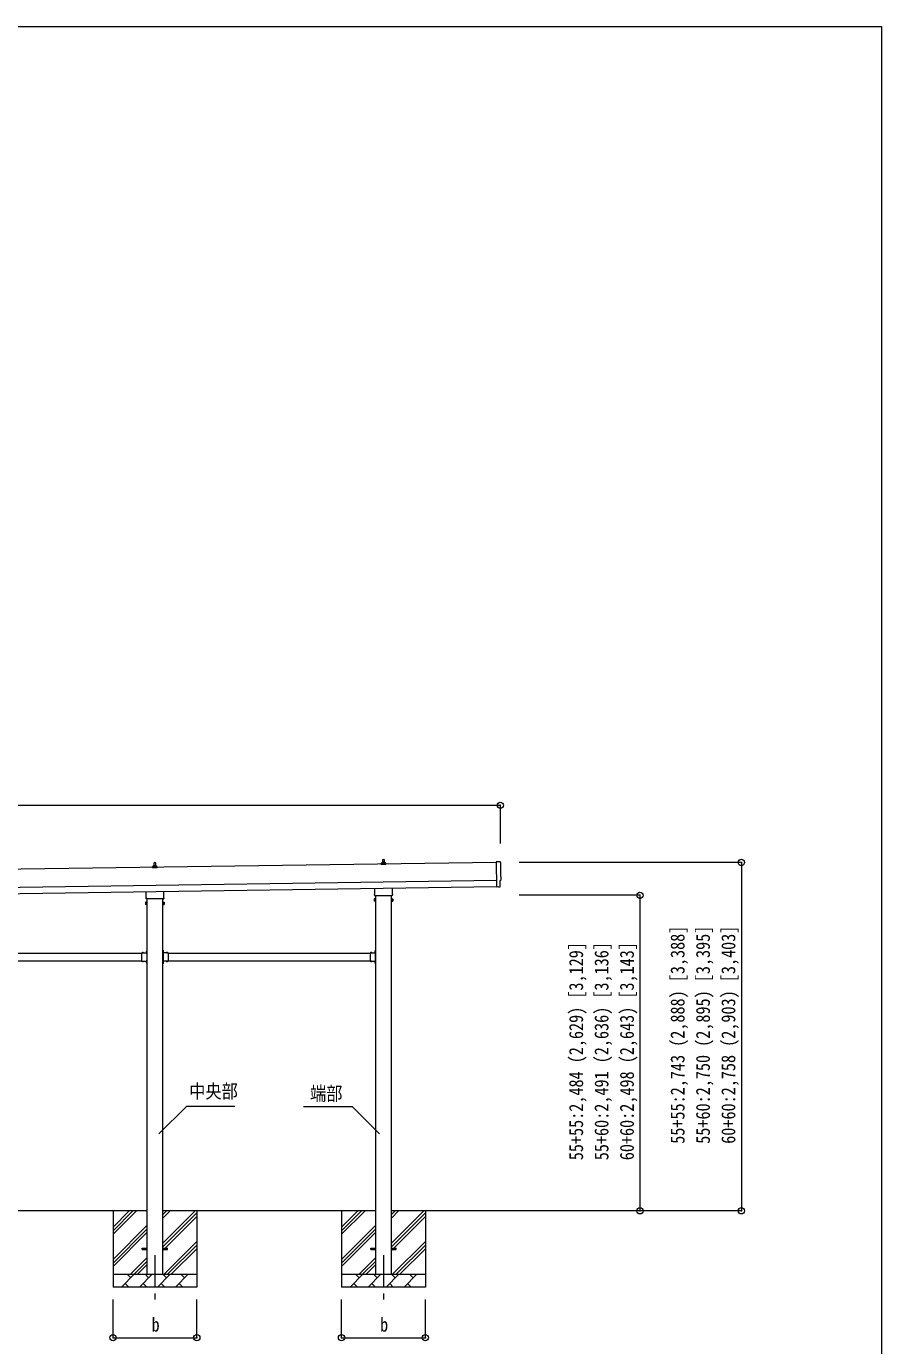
# Model space of a CAD drawing. Units: millimetres, scale not verified. Extents: x -13976 to 14131, y -9754 to 9646.
# Drawn here: x 6688 to 13424, y -742 to 9646 of the extents above; entities that cross this region are included whole.
import ezdxf
from ezdxf.enums import TextEntityAlignment as Align

# ---------------------------------------------------------------- set-up
doc = ezdxf.new("R2010")
doc.units = ezdxf.units.MM
doc.header["$LTSCALE"] = 50
doc.header["$PDMODE"] = 32
doc.header["$PDSIZE"] = 50
doc.linetypes.add('CHAIN1', pattern=[8, 5, -1, 1, -1])
doc.linetypes.add('USER8', pattern=[4, 3, -1])
for name, color, linetype, lineweight in [('0-1_壁線', 7, 'Continuous', 9), ('0-2_建具', 4, 'Continuous', 9), ('0-4_設備', 4, 'Continuous', 9), ('0-6_手摺', 5, 'Continuous', 5), ('0-7_ハッチ', 6, 'Continuous', 9), ('F-0_ﾚｲﾔ240', 7, 'Continuous', 9)]:
    doc.layers.add(name, color=color, linetype=linetype, lineweight=lineweight)
doc.styles.add('ＭＳ ゴシック', font='')
doc.styles.get('ＭＳ ゴシック').set_extended_font_data('MS Gothic')

msp = doc.modelspace()

# ---------------------------------------------------------------- linework, layer by layer
at = {"layer": '0-1_壁線'}
for p, q in [((7638.2, 319.78), (5963.2, 319.78)), ((7370.7, 319.78), (7370.7, -280.22)), ((7370.7, 134.73), (7555.75, 319.78)), ((7370.7, 163.01), (7527.46, 319.78)), ((7370.7, 191.3), (7499.18, 319.78)), ((9438.2, 319.78), (7763.2, 319.78)), ((7763.2, 64.68), (8018.3, 319.78)), ((7763.2, 262.67), (7820.31, 319.78)), ((7763.2, 290.95), (7792.02, 319.78)), ((8030.7, 319.78), (8030.7, -280.22)), ((9170.7, 319.78), (9170.7, -280.22)), ((9170.7, 134.73), (9355.75, 319.78)), ((9170.7, 163.01), (9327.46, 319.78)), ((9170.7, 191.3), (9299.18, 319.78)), ((9563.2, 64.68), (9818.3, 319.78)), ((9563.2, 262.67), (9620.31, 319.78)), ((9563.2, 290.95), (9592.02, 319.78)), ((10719.79, 319.78), (9563.2, 319.78)), ((9830.7, 319.78), (9830.7, -280.22)), ((7763.2, 36.39), (8030.7, 303.89)), ((7763.2, 8.11), (8030.7, 275.61)), ((9563.2, 36.39), (9830.7, 303.89)), ((9563.2, 8.11), (9830.7, 275.61)), ((7370.7, -63.26), (7638.2, 204.24)), ((7370.7, -91.55), (7638.2, 175.95)), ((7370.7, -119.83), (7638.2, 147.67)), ((9170.7, -63.26), (9438.2, 204.24)), ((9170.7, -91.55), (9438.2, 175.95)), ((9170.7, -119.83), (9438.2, 147.67)), ((7772.86, -180.22), (8030.7, 77.62)), ((7801.14, -180.22), (8030.7, 49.34)), ((7829.42, -180.22), (8030.7, 21.05)), ((9572.86, -180.22), (9830.7, 77.62)), ((9601.14, -180.22), (9830.7, 49.34)), ((9629.42, -180.22), (9830.7, 21.05)), ((7508.3, -180.22), (7638.2, -50.32)), ((7536.58, -180.22), (7638.2, -78.61)), ((9308.3, -180.22), (9438.2, -50.32)), ((9336.58, -180.22), (9438.2, -78.61)), ((7370.7, -180.22), (8030.7, -180.22)), ((7438.57, -280.22), (7538.57, -180.22)), ((7510.01, -208.78), (7481.46, -180.22)), ((7564.87, -180.22), (7638.2, -106.89)), ((7579.99, -280.22), (7679.99, -180.22)), ((7651.43, -208.78), (7622.88, -180.22)), ((7721.41, -280.22), (7821.41, -180.22)), ((7792.86, -208.78), (7764.3, -180.22)), ((7862.83, -280.22), (7962.83, -180.22)), ((7934.28, -208.78), (7905.72, -180.22)), ((8027.41, -180.22), (8030.7, -176.94)), ((9170.7, -180.22), (9830.7, -180.22)), ((9238.57, -280.22), (9338.57, -180.22)), ((9310.01, -208.78), (9281.46, -180.22)), ((9364.87, -180.22), (9438.2, -106.89)), ((9379.99, -280.22), (9479.99, -180.22)), ((9451.43, -208.78), (9422.88, -180.22)), ((9521.41, -280.22), (9621.41, -180.22)), ((9592.86, -208.78), (9564.3, -180.22)), ((9662.83, -280.22), (9762.83, -180.22)), ((9734.28, -208.78), (9705.72, -180.22)), ((9827.41, -180.22), (9830.7, -176.94)), ((8030.7, -280.22), (7370.7, -280.22)), ((7467.12, -251.67), (7495.67, -280.22)), ((7608.54, -251.67), (7637.09, -280.22)), ((7749.96, -251.67), (7778.52, -280.22)), ((7891.38, -251.67), (7919.94, -280.22)), ((9830.7, -280.22), (9170.7, -280.22)), ((9267.12, -251.67), (9295.67, -280.22)), ((9408.54, -251.67), (9437.09, -280.22)), ((9549.96, -251.67), (9578.52, -280.22)), ((9691.38, -251.67), (9719.94, -280.22))]:
    msp.add_line(p, q, dxfattribs=at)
at = {"layer": '0-2_建具'}
for p, q in [((10388.02, 3067.53), (10390.84, 2869.69)), ((10419.61, 3066.33), (10388.02, 3067.53)), ((10419.52, 2919.49), (10420.13, 2919.5)), ((10420.2, 2872.46), (10419.52, 2919.49)), ((10390.84, 2869.69), (10390.86, 2868.69)), ((10409.07, 2869.86), (10390.86, 2868.69)), ((10409.74, 2869.23), (10409.07, 2869.86)), ((10410.49, 2868.97), (10417.4, 2869.43))]:
    msp.add_line(p, q, dxfattribs=at)
at = {"layer": '0-2_建具', "color": 7, "linetype": 'CHAIN1'}
for p, q in [((7700.7, -30.22), (7700.7, -379.22)), ((9500.7, -30.22), (9500.7, -379.22))]:
    msp.add_line(p, q, dxfattribs=at)
at = {"layer": '0-2_建具'}
for centre, major_axis, ratio, start_param, end_param in [((10419.49, 3063.33), (3, 0.04), 0.99863, 6.26838895, 7.80162176), ((15185.87, 3060.99), (-4762.89, -68.04), 0.99863, 6.26838895, 6.29767781), ((10420.06, 2923.9), (4.41, 0.06), 0.99863, 4.71238898, 6.29767781), ((10410.42, 2869.97), (0.737, -0.68), 0.9974, 4.71238898, 5.52523108), ((10417.19, 2872.43), (2.21, -2.04), 0.9974, 5.52523108, 7.04113953)]:
    msp.add_ellipse(centre, major_axis=major_axis, ratio=ratio, start_param=start_param, end_param=end_param, dxfattribs=at)
at = {"layer": '0-4_設備'}
for p, q in [((10388.09, 3062.44), (5023.14, 2985.8)), ((7682.45, 3021.4), (7682.45, 3029.11)), ((7718.95, 3021.4), (7682.45, 3021.4)), ((7682.83, 3029.9), (7718.57, 3029.9)), ((7683.21, 3030.08), (7689.93, 3031.71)), ((7690.32, 3031.9), (7711.08, 3031.9)), ((7690.7, 3032.68), (7690.7, 3036.9)), ((7691.7, 3036.9), (7709.7, 3036.9)), ((7694.7, 3036.9), (7695.42, 3060.42)), ((7696.42, 3061.4), (7704.97, 3061.4)), ((7705.97, 3060.42), (7706.7, 3036.9)), ((7710.7, 3032.68), (7710.7, 3036.9)), ((7718.18, 3030.08), (7711.46, 3031.71)), ((7718.95, 3021.4), (7718.95, 3029.11)), ((9482.45, 3047.11), (9482.45, 3054.82)), ((9518.95, 3047.11), (9482.45, 3047.11)), ((9482.83, 3055.61), (9518.57, 3055.61)), ((9483.21, 3055.8), (9489.93, 3057.42)), ((9490.32, 3057.61), (9511.08, 3057.61)), ((9490.7, 3058.4), (9490.7, 3062.61)), ((9491.7, 3062.61), (9509.7, 3062.61)), ((9494.7, 3062.61), (9495.42, 3086.13)), ((9496.42, 3087.11), (9504.97, 3087.11)), ((9505.97, 3086.13), (9506.7, 3062.61)), ((9510.7, 3058.4), (9510.7, 3062.61)), ((9518.18, 3055.8), (9511.46, 3057.42)), ((9518.95, 3047.11), (9518.95, 3054.82)), ((5025.14, 2845.81), (10390.09, 2922.45)), ((5025.85, 2795.82), (10390.8, 2872.46)), ((7632.4, 2787.41), (7632.4, 2833.05)), ((7769, 2835.01), (7769, 2787.41)), ((9430.7, 2804.35), (9430.7, 2809.85)), ((9432.4, 2813.12), (9432.4, 2858.77)), ((9569, 2860.72), (9569, 2813.12)), ((9570.7, 2809.85), (9570.7, 2804.35)), ((7626.7, 2749.13), (7627.46, 2750.45)), ((7626.7, 2749.13), (7626.7, 2732.13)), ((7626.7, 2732.13), (7627.46, 2730.82)), ((7633.7, 2745.54), (7627.46, 2745.54)), ((7633.7, 2735.73), (7627.46, 2735.73)), ((7633.7, 2730.82), (7627.46, 2730.82)), ((7630.7, 2778.63), (7630.7, 2784.13)), ((7768.64, 2775.13), (7632.76, 2775.13)), ((7636.2, 2731.43), (7633.7, 2731.43)), ((7638.2, 2775.13), (7638.2, -180.22)), ((7763.2, -180.22), (7763.2, 2775.13)), ((7765.2, 2731.43), (7767.7, 2731.43)), ((7767.7, 2745.54), (7773.94, 2745.54)), ((7767.7, 2735.73), (7773.94, 2735.73)), ((7767.7, 2730.82), (7773.94, 2730.82)), ((7770.7, 2784.13), (7770.7, 2778.63)), ((7774.7, 2749.13), (7773.94, 2750.45)), ((7774.7, 2732.13), (7773.94, 2730.82)), ((7774.7, 2749.13), (7774.7, 2732.13)), ((9426.7, 2774.85), (9427.46, 2776.16)), ((9426.7, 2774.85), (9426.7, 2757.85)), ((9426.7, 2757.85), (9427.46, 2756.53)), ((9433.7, 2771.26), (9427.46, 2771.26)), ((9433.7, 2761.44), (9427.46, 2761.44)), ((9433.7, 2756.53), (9427.46, 2756.53)), ((9568.64, 2800.85), (9432.76, 2800.85)), ((9436.2, 2757.15), (9433.7, 2757.15)), ((9438.2, 2800.85), (9438.2, -180.22)), ((9563.2, -180.22), (9563.2, 2800.85)), ((9565.2, 2757.15), (9567.7, 2757.15)), ((9567.7, 2771.26), (9573.94, 2771.26)), ((9567.7, 2761.44), (9573.94, 2761.44)), ((9567.7, 2756.53), (9573.94, 2756.53)), ((9574.7, 2774.85), (9573.94, 2776.16)), ((9574.7, 2757.85), (9573.94, 2756.53)), ((9574.7, 2774.85), (9574.7, 2757.85)), ((6005.2, 2347.78), (7596.2, 2347.78)), ((6005.2, 2287.78), (7596.2, 2287.78)), ((7596.2, 2350.78), (7596.2, 2284.78)), ((7596.2, 2350.78), (7636.2, 2350.78)), ((7599.3, 2351.29), (7599.3, 2350.78)), ((7599.3, 2350.78), (7611.1, 2350.78)), ((7632.2, 2287.78), (7637.7, 2287.78)), ((7636.2, 2286.78), (7632.2, 2286.78)), ((7635.69, 2366.68), (7636.2, 2366.68)), ((7636.2, 2370.78), (7638.2, 2370.78)), ((7636.2, 2370.78), (7636.2, 2350.78)), ((7636.2, 2366.68), (7636.2, 2354.88)), ((7638.2, 2363.78), (7636.2, 2363.78)), ((7638.2, 2357.78), (7636.2, 2357.78)), ((7636.2, 2346.78), (7636.2, 2288.78)), ((7638.2, 2370.78), (7638.2, 2350.78)), ((7765.2, 2370.78), (7763.2, 2370.78)), ((7763.2, 2370.78), (7763.2, 2350.78)), ((7763.2, 2363.78), (7765.2, 2363.78)), ((7763.2, 2357.78), (7765.2, 2357.78)), ((7769.2, 2287.78), (7763.7, 2287.78)), ((7765.2, 2370.78), (7765.2, 2350.78)), ((7765.71, 2366.68), (7765.2, 2366.68)), ((7765.2, 2366.68), (7765.2, 2354.88)), ((7805.2, 2350.78), (7765.2, 2350.78)), ((7765.2, 2346.78), (7765.2, 2288.78)), ((7765.2, 2286.78), (7769.2, 2286.78)), ((7802.1, 2350.78), (7790.3, 2350.78)), ((7802.1, 2351.29), (7802.1, 2350.78)), ((7805.2, 2350.78), (7805.2, 2284.78)), ((7805.2, 2347.78), (9396.2, 2347.78)), ((7805.2, 2287.78), (9396.2, 2287.78)), ((9396.2, 2350.78), (9396.2, 2284.78)), ((9396.2, 2350.78), (9436.2, 2350.78)), ((9399.3, 2351.29), (9399.3, 2350.78)), ((9399.3, 2350.78), (9411.1, 2350.78)), ((9432.2, 2287.78), (9437.7, 2287.78)), ((9436.2, 2286.78), (9432.2, 2286.78)), ((9435.69, 2366.68), (9436.2, 2366.68)), ((9436.2, 2370.78), (9438.2, 2370.78)), ((9436.2, 2370.78), (9436.2, 2350.78)), ((9436.2, 2366.68), (9436.2, 2354.88)), ((9438.2, 2363.78), (9436.2, 2363.78)), ((9438.2, 2357.78), (9436.2, 2357.78)), ((9436.2, 2346.78), (9436.2, 2288.78)), ((9438.2, 2370.78), (9438.2, 2350.78)), ((7596.2, 2284.78), (7636.2, 2284.78)), ((7599.3, 2284.27), (7599.3, 2284.78)), ((7599.3, 2284.78), (7611.1, 2284.78)), ((7635.69, 2280.68), (7636.2, 2280.68)), ((7636.2, 2284.78), (7636.2, 2264.78)), ((7636.2, 2280.68), (7636.2, 2268.88)), ((7638.2, 2277.78), (7636.2, 2277.78)), ((7638.2, 2271.78), (7636.2, 2271.78)), ((7636.2, 2264.78), (7638.2, 2264.78)), ((7638.2, 2284.78), (7638.2, 2264.78)), ((7763.2, 2284.78), (7763.2, 2264.78)), ((7763.2, 2277.78), (7765.2, 2277.78)), ((7763.2, 2271.78), (7765.2, 2271.78)), ((7765.2, 2264.78), (7763.2, 2264.78)), ((7765.2, 2284.78), (7765.2, 2264.78)), ((7805.2, 2284.78), (7765.2, 2284.78)), ((7765.71, 2280.68), (7765.2, 2280.68)), ((7765.2, 2280.68), (7765.2, 2268.88)), ((7802.1, 2284.78), (7790.3, 2284.78)), ((7802.1, 2284.27), (7802.1, 2284.78)), ((9396.2, 2284.78), (9436.2, 2284.78)), ((9399.3, 2284.27), (9399.3, 2284.78)), ((9399.3, 2284.78), (9411.1, 2284.78)), ((9435.69, 2280.68), (9436.2, 2280.68)), ((9436.2, 2284.78), (9436.2, 2264.78)), ((9436.2, 2280.68), (9436.2, 2268.88)), ((9438.2, 2277.78), (9436.2, 2277.78)), ((9438.2, 2271.78), (9436.2, 2271.78)), ((9436.2, 2264.78), (9438.2, 2264.78)), ((9438.2, 2284.78), (9438.2, 2264.78)), ((7600.7, 24.28), (7638.2, 24.28)), ((7600.7, 15.28), (7600.7, 24.28)), ((7600.7, 15.28), (7638.2, 15.28)), ((7763.2, 24.28), (7800.7, 24.28)), ((7763.2, 15.28), (7800.7, 15.28)), ((7800.7, 15.28), (7800.7, 24.28)), ((9400.7, 24.28), (9438.2, 24.28)), ((9400.7, 15.28), (9400.7, 24.28)), ((9400.7, 15.28), (9438.2, 15.28)), ((9563.2, 24.28), (9600.7, 24.28)), ((9563.2, 15.28), (9600.7, 15.28)), ((9600.7, 15.28), (9600.7, 24.28))]:
    msp.add_line(p, q, dxfattribs=at)
for points in [[(7633.7, 2730.82), (7633.7, 2750.45), (7627.46, 2750.45)], [(7633.7, 2731.43), (7633.7, 2749.83), (7636.2, 2749.83)], [(7767.7, 2731.43), (7767.7, 2749.83), (7765.2, 2749.83)], [(7767.7, 2730.82), (7767.7, 2750.45), (7773.94, 2750.45)], [(9433.7, 2756.53), (9433.7, 2776.16), (9427.46, 2776.16)], [(9433.7, 2757.15), (9433.7, 2775.55), (9436.2, 2775.55)], [(9567.7, 2757.15), (9567.7, 2775.55), (9565.2, 2775.55)], [(9567.7, 2756.53), (9567.7, 2776.16), (9573.94, 2776.16)], [(7599.3, 2351.29), (7611.1, 2351.29), (7611.1, 2350.78)], [(7636.2, 2346.78), (7632.2, 2346.78), (7632.2, 2348.78), (7636.2, 2348.78)], [(7632.2, 2347.78), (7637.7, 2347.78), (7637.7, 2287.78)], [(7636.2, 2288.78), (7632.2, 2288.78), (7632.2, 2286.78)], [(7635.69, 2366.68), (7635.69, 2354.88), (7636.2, 2354.88)], [(7769.2, 2347.78), (7763.7, 2347.78), (7763.7, 2287.78)], [(7765.71, 2366.68), (7765.71, 2354.88), (7765.2, 2354.88)], [(7765.2, 2346.78), (7769.2, 2346.78), (7769.2, 2348.78), (7765.2, 2348.78)], [(7765.2, 2288.78), (7769.2, 2288.78), (7769.2, 2286.78)], [(7802.1, 2351.29), (7790.3, 2351.29), (7790.3, 2350.78)], [(9399.3, 2351.29), (9411.1, 2351.29), (9411.1, 2350.78)], [(9436.2, 2346.78), (9432.2, 2346.78), (9432.2, 2348.78), (9436.2, 2348.78)], [(9432.2, 2347.78), (9437.7, 2347.78), (9437.7, 2287.78)], [(9436.2, 2288.78), (9432.2, 2288.78), (9432.2, 2286.78)], [(9435.69, 2366.68), (9435.69, 2354.88), (9436.2, 2354.88)], [(7599.3, 2284.27), (7611.1, 2284.27), (7611.1, 2284.78)], [(7635.69, 2280.68), (7635.69, 2268.88), (7636.2, 2268.88)], [(7765.71, 2280.68), (7765.71, 2268.88), (7765.2, 2268.88)], [(7802.1, 2284.27), (7790.3, 2284.27), (7790.3, 2284.78)], [(9399.3, 2284.27), (9411.1, 2284.27), (9411.1, 2284.78)], [(9435.69, 2280.68), (9435.69, 2268.88), (9436.2, 2268.88)]]:
    msp.add_lwpolyline(points, dxfattribs=at)
for points in [[(7636.2, 2730.13), (7636.2, 2751.13), (7638.2, 2751.13), (7638.2, 2730.13)], [(7765.2, 2730.13), (7765.2, 2751.13), (7763.2, 2751.13), (7763.2, 2730.13)], [(9436.2, 2755.85), (9436.2, 2776.85), (9438.2, 2776.85), (9438.2, 2755.85)], [(9565.2, 2755.85), (9565.2, 2776.85), (9563.2, 2776.85), (9563.2, 2755.85)]]:
    msp.add_lwpolyline(points, close=True, dxfattribs=at)
at = {"layer": '0-4_設備', "linetype": 'USER8'}
for points in [[(7602.7, 2353.39), (7604.05, 2350.61), (7605.2, 2350)], [(7602.7, 2282.17), (7604.05, 2284.94), (7605.2, 2285.55)], [(7607.7, 2353.39), (7606.34, 2350.61), (7605.2, 2350)], [(7607.7, 2282.17), (7606.34, 2284.94), (7605.2, 2285.55)], [(7633.59, 2363.28), (7636.37, 2361.92), (7636.97, 2360.78)], [(7633.59, 2358.28), (7636.37, 2359.63), (7636.97, 2360.78)], [(7767.81, 2363.28), (7765.03, 2361.92), (7764.42, 2360.78)], [(7767.81, 2358.28), (7765.03, 2359.63), (7764.42, 2360.78)], [(7793.7, 2353.39), (7795.05, 2350.61), (7796.2, 2350)], [(7793.7, 2282.17), (7795.05, 2284.94), (7796.2, 2285.55)], [(7798.7, 2353.39), (7797.34, 2350.61), (7796.2, 2350)], [(7798.7, 2282.17), (7797.34, 2284.94), (7796.2, 2285.55)], [(9402.7, 2353.39), (9404.05, 2350.61), (9405.2, 2350)], [(9402.7, 2282.17), (9404.05, 2284.94), (9405.2, 2285.55)], [(9407.7, 2353.39), (9406.34, 2350.61), (9405.2, 2350)], [(9407.7, 2282.17), (9406.34, 2284.94), (9405.2, 2285.55)], [(9433.59, 2363.28), (9436.37, 2361.92), (9436.97, 2360.78)], [(9433.59, 2358.28), (9436.37, 2359.63), (9436.97, 2360.78)], [(7633.59, 2277.28), (7636.37, 2275.92), (7636.97, 2274.78)], [(7633.59, 2272.28), (7636.37, 2273.63), (7636.97, 2274.78)], [(7767.81, 2277.28), (7765.03, 2275.92), (7764.42, 2274.78)], [(7767.81, 2272.28), (7765.03, 2273.63), (7764.42, 2274.78)], [(9433.59, 2277.28), (9436.37, 2275.92), (9436.97, 2274.78)], [(9433.59, 2272.28), (9436.37, 2273.63), (9436.97, 2274.78)]]:
    msp.add_lwpolyline(points, dxfattribs=at)
at = {"layer": '0-4_設備'}
for centre, radius, start, end in [((7683.45, 3029.11), 1, 103.62699, 180), ((7689.7, 3032.68), 1, 283.62699, 0), ((7694.78, 3036.26), 4.13, 90, 171.17633), ((7691.7, 3035.9), 1, 90, 180), ((7696.42, 3060.4), 1, 90, 178.60509), ((7704.03, 3036.9), 4.83, 133.60282, 180), ((7697.37, 3036.9), 4.83, 0, 46.39718), ((7704.97, 3060.4), 1, 1.39491, 90), ((7706.61, 3036.26), 4.13, 8.82367, 90), ((7709.7, 3035.9), 1, 0, 90), ((7711.7, 3032.68), 1, 180, 256.37301), ((7717.95, 3029.11), 1, 0, 76.37301), ((9483.45, 3054.82), 1, 103.62699, 180), ((9489.7, 3058.4), 1, 283.62699, 0), ((9494.78, 3061.98), 4.13, 90, 171.17633), ((9491.7, 3061.61), 1, 90, 180), ((9496.42, 3086.11), 1, 90, 178.60509), ((9504.03, 3062.61), 4.83, 133.60282, 180), ((9497.37, 3062.61), 4.83, 0, 46.39718), ((9504.97, 3086.11), 1, 1.39491, 90), ((9506.61, 3061.98), 4.13, 8.82367, 90), ((9509.7, 3061.61), 1, 0, 90), ((9511.7, 3058.4), 1, 180, 256.37301), ((9517.95, 3054.82), 1, 0, 76.37301), ((9434.7, 2809.85), 4, 125.09963, 180), ((9566.7, 2809.85), 4, 0, 54.90037), ((7631.04, 2748), 4.34, 145.61575, 214.38425), ((7631.04, 2733.27), 4.34, 145.61575, 214.38425), ((7642.94, 2740.63), 16.24, 162.41205, 197.58795), ((7634.7, 2784.13), 4, 125.09963, 180), ((7634.7, 2778.63), 4, 180, 194.47751), ((7634.7, 2778.63), 4, 194.47751, 241.04498), ((7766.7, 2778.63), 4, 298.95502, 345.52249), ((7766.7, 2784.13), 4, 0, 54.90037), ((7766.7, 2778.63), 4, 345.52249, 0), ((7770.35, 2748), 4.34, 325.61575, 34.38425), ((7758.46, 2740.63), 16.24, 342.41205, 17.58795), ((7770.35, 2733.27), 4.34, 325.61575, 34.38425), ((9431.04, 2773.71), 4.34, 145.61575, 214.38425), ((9442.94, 2766.35), 16.24, 162.41205, 197.58795), ((9431.04, 2758.99), 4.34, 145.61575, 214.38425), ((9434.7, 2804.35), 4, 180, 194.47751), ((9434.7, 2804.35), 4, 194.47751, 241.04498), ((9566.7, 2804.35), 4, 298.95502, 345.52249), ((9566.7, 2804.35), 4, 345.52249, 0), ((9570.35, 2773.71), 4.34, 325.61575, 34.38425), ((9558.46, 2766.35), 16.24, 342.41205, 17.58795), ((9570.35, 2758.99), 4.34, 325.61575, 34.38425), ((7605.2, 2345.55), 8.23, 44.2189, 135.7811), ((7641.43, 2360.78), 8.23, 134.2189, 225.7811), ((7636.2, 2350.78), 2, 270, 0), ((7636.2, 2284.78), 2, 0, 90), ((7765.2, 2350.78), 2, 180, 270), ((7765.2, 2284.78), 2, 90, 180), ((7759.97, 2360.78), 8.23, 314.2189, 45.7811), ((7796.2, 2345.55), 8.23, 44.2189, 135.7811), ((9405.2, 2345.55), 8.23, 44.2189, 135.7811), ((9441.43, 2360.78), 8.23, 134.2189, 225.7811), ((9436.2, 2350.78), 2, 270, 0), ((9436.2, 2284.78), 2, 0, 90), ((7605.2, 2290.01), 8.23, 224.2189, 315.7811), ((7641.43, 2274.78), 8.23, 134.2189, 225.7811), ((7759.97, 2274.78), 8.23, 314.2189, 45.7811), ((7796.2, 2290.01), 8.23, 224.2189, 315.7811), ((9405.2, 2290.01), 8.23, 224.2189, 315.7811), ((9441.43, 2274.78), 8.23, 134.2189, 225.7811)]:
    msp.add_arc(centre, radius, start, end, dxfattribs=at)
at = {"layer": '0-6_手摺', "color": 6, "lineweight": 9}
for p, q in [((-417.82, 3512.72), (10421.18, 3512.72)), ((10421.18, 3512.72), (10421.18, 3212.93)), ((12319.79, 3062.78), (10569.79, 3062.78)), ((12319.79, 3062.78), (12319.79, 319.78)), ((11520.79, 2803.78), (10569.79, 2803.78)), ((11520.79, 2803.78), (11520.79, 319.78)), ((11520.79, 319.78), (10719.79, 319.78)), ((12319.79, 319.78), (10719.79, 319.78)), ((7370.78, -679.22), (7370.78, -379.22)), ((9170.78, -679.22), (9170.78, -379.22))]:
    msp.add_line(p, q, dxfattribs=at)
for points in [[(7370.78, -679.22), (8030.78, -679.22), (8030.78, -379.22)], [(9170.78, -679.22), (9830.78, -679.22), (9830.78, -379.22)]]:
    msp.add_lwpolyline(points, dxfattribs=at)
at = {"layer": '0-6_手摺', "color": 6}
for p in [(10421.18, 3512.72), (12319.79, 3062.78), (11520.79, 2803.78), (11520.79, 319.78), (12319.79, 319.78), (7370.78, -679.22), (8030.78, -679.22), (9170.78, -679.22), (9830.78, -679.22)]:
    msp.add_point(p, dxfattribs=at)
at = {"layer": '0-7_ハッチ'}
for p, q in [((7948.33, 1141.85), (7732.33, 925.85)), ((8329.65, 1141.85), (7948.33, 1141.85)), ((8871.75, 1141.85), (9253.06, 1141.85)), ((9253.06, 1141.85), (9469.07, 925.85))]:
    msp.add_line(p, q, dxfattribs=at)
at = {"layer": 'F-0_ﾚｲﾔ240', "color": 5, "lineweight": 5}
for p, q in [((-13975.76, 9645.57), (13424.24, 9645.57)), ((13424.24, 9645.57), (13424.24, -9754.43))]:
    msp.add_line(p, q, dxfattribs=at)

# ---------------------------------------------------------------- texts
at = {"layer": '0-6_手摺', "color": 7, "style": 'ＭＳ ゴシック', "width": 0.85}
for s, p in [('55+55:2,743 (2,888) [3,388]', (11904.79, 847.53)), ('55+60:2,750 (2,895) [3,395]', (12104.79, 847.53)), ('60+60:2,758 (2,903) [3,403]', (12304.79, 847.53)), ('55+55:2,484 (2,629) [3,129]', (11105.79, 718.03)), ('55+60:2,491 (2,636) [3,136]', (11305.79, 718.03)), ('60+60:2,498 (2,643) [3,143]', (11505.79, 718.03))]:
    msp.add_text(s, height=110, rotation=90, dxfattribs=at).set_placement(p, align=Align.BOTTOM_LEFT)
for p in [(7674.53, -664.22), (9474.53, -664.22)]:
    msp.add_text('b', height=110, dxfattribs=at).set_placement(p, align=Align.BOTTOM_LEFT)
at = {"layer": '0-7_ハッチ', "color": 7, "style": 'ＭＳ ゴシック', "width": 0.85}
for s, p in [('中央部', (7970.96, 1173.2)), ('端部', (8922.8, 1155.54))]:
    msp.add_text(s, height=110, dxfattribs=at).set_placement(p, align=Align.BOTTOM_LEFT)

doc.saveas('drawing.dxf')
